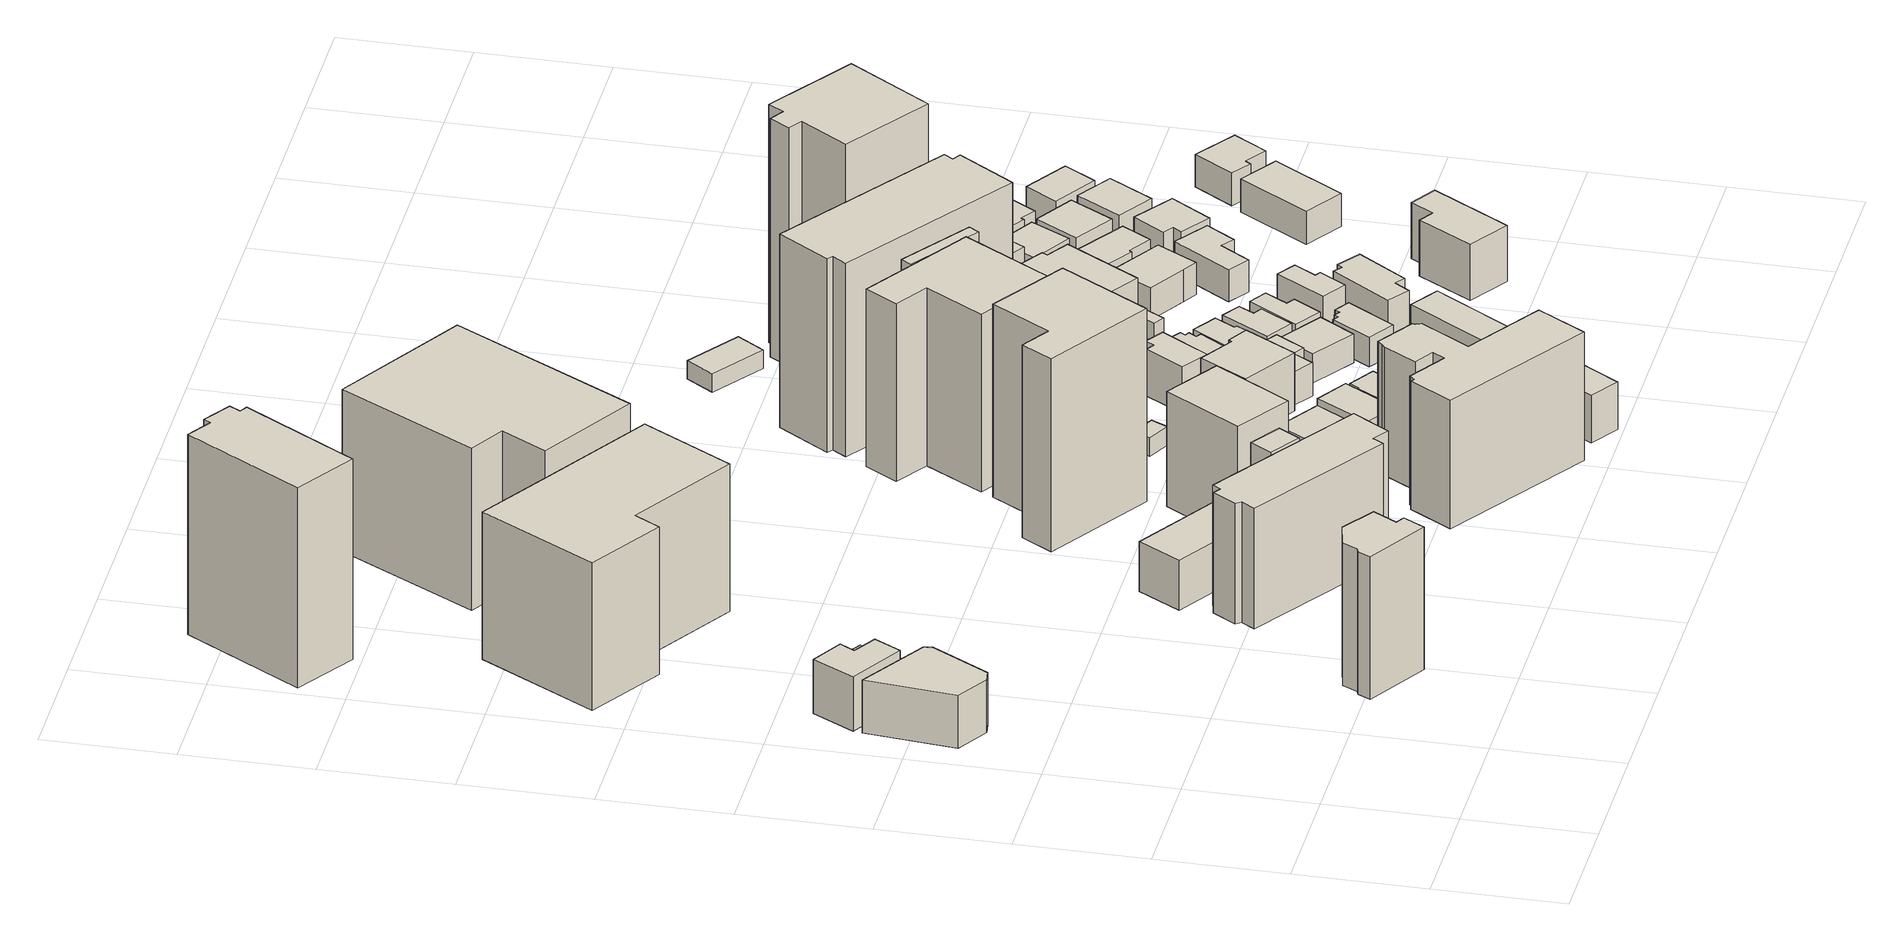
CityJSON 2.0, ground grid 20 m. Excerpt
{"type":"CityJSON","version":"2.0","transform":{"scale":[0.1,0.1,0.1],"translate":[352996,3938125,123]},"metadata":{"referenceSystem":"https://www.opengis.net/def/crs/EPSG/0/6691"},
"CityObjects":{
"building1":{"type":"Building","attributes":{"usage":"414","measuredHeight":13.7,"storeysAboveGround":3,"BuildingIDAttribute.prefecture":"14","BuildingIDAttribute.city":"14152","BuildingDetailAttribute.totalFloorArea":364.04,"BuildingDetailAttribute.buildingFootprintArea":121.35,"BuildingDetailAttribute.buildingStructureType":"610","BuildingDetailAttribute.buildingStructureOrgType":"2","BuildingDetailAttribute.orgUsage":"44","BuildingDetailAttribute.surveyYear":2015},"geometry":[{"type":"Solid","lod":"1","boundaries":[[[[0,1,2,3,4,5,6]],[[5,7,8,6]],[[4,9,7,5]],[[3,10,9,4]],[[2,11,10,3]],[[1,12,11,2]],[[0,13,12,1]],[[6,8,13,0]],[[7,9,10,11,12,13,8]]]]}]},
"building2":{"type":"Building","attributes":{"usage":"404","measuredHeight":10.8,"storeysAboveGround":1,"BuildingIDAttribute.prefecture":"14","BuildingIDAttribute.city":"14152","BuildingDetailAttribute.totalFloorArea":63.23,"BuildingDetailAttribute.buildingFootprintArea":63.23,"BuildingDetailAttribute.buildingStructureType":"610","BuildingDetailAttribute.buildingStructureOrgType":"2","BuildingDetailAttribute.orgUsage":"110","BuildingDetailAttribute.surveyYear":2015},"geometry":[{"type":"Solid","lod":"1","boundaries":[[[[14,15,16,17,18,19]],[[18,20,21,19]],[[17,22,20,18]],[[16,23,22,17]],[[15,24,23,16]],[[14,25,24,15]],[[19,21,25,14]],[[20,22,23,24,25,21]]]]}]},
"building3":{"type":"Building","attributes":{"usage":"404","measuredHeight":24.8,"storeysAboveGround":7,"BuildingIDAttribute.prefecture":"14","BuildingIDAttribute.city":"14152","BuildingDetailAttribute.totalFloorArea":518.82,"BuildingDetailAttribute.buildingFootprintArea":74.12,"BuildingDetailAttribute.buildingStructureType":"610","BuildingDetailAttribute.buildingStructureOrgType":"2","BuildingDetailAttribute.orgUsage":"110","BuildingDetailAttribute.surveyYear":2015},"geometry":[{"type":"Solid","lod":"1","boundaries":[[[[26,27,28,29,30,31,32,33,34]],[[33,35,36,34]],[[32,37,35,33]],[[31,38,37,32]],[[30,39,38,31]],[[29,40,39,30]],[[28,41,40,29]],[[27,42,41,28]],[[26,43,42,27]],[[34,36,43,26]],[[35,37,38,39,40,41,42,43,36]]]]}]},
"building4":{"type":"Building","attributes":{"usage":"404","measuredHeight":8.1,"storeysAboveGround":1,"BuildingIDAttribute.prefecture":"14","BuildingIDAttribute.city":"14152","BuildingDetailAttribute.totalFloorArea":11.7,"BuildingDetailAttribute.buildingFootprintArea":11.7,"BuildingDetailAttribute.buildingStructureType":"610","BuildingDetailAttribute.buildingStructureOrgType":"2","BuildingDetailAttribute.orgUsage":"110","BuildingDetailAttribute.surveyYear":2015},"geometry":[{"type":"Solid","lod":"1","boundaries":[[[[17,16,44,18]],[[44,45,46,18]],[[16,47,45,44]],[[17,48,47,16]],[[18,46,48,17]],[[45,47,48,46]]]]}]},
"building5":{"type":"Building","attributes":{"usage":"422","measuredHeight":26.7,"storeysAboveGround":7,"BuildingIDAttribute.prefecture":"14","BuildingIDAttribute.city":"14152","BuildingDetailAttribute.totalFloorArea":4284.57,"BuildingDetailAttribute.buildingFootprintArea":612.08,"BuildingDetailAttribute.buildingStructureType":"610","BuildingDetailAttribute.buildingStructureOrgType":"2","BuildingDetailAttribute.orgUsage":"137","BuildingDetailAttribute.surveyYear":2015},"geometry":[{"type":"Solid","lod":"1","boundaries":[[[[49,50,51,52,53,54,55]],[[54,56,57,55]],[[53,58,56,54]],[[52,59,58,53]],[[51,60,59,52]],[[50,61,60,51]],[[49,62,61,50]],[[55,57,62,49]],[[56,58,59,60,61,62,57]]]]}]},
"building6":{"type":"Building","attributes":{"usage":"412","measuredHeight":34.5,"storeysAboveGround":11,"BuildingIDAttribute.prefecture":"14","BuildingIDAttribute.city":"14152","BuildingDetailAttribute.totalFloorArea":2094.58,"BuildingDetailAttribute.buildingFootprintArea":190.42,"BuildingDetailAttribute.buildingStructureType":"610","BuildingDetailAttribute.buildingStructureOrgType":"2","BuildingDetailAttribute.orgUsage":"20","BuildingDetailAttribute.surveyYear":2015},"geometry":[{"type":"Solid","lod":"1","boundaries":[[[[63,64,65,66,67,68,69,70]],[[69,71,72,70]],[[68,73,71,69]],[[67,74,73,68]],[[66,75,74,67]],[[65,76,75,66]],[[64,77,76,65]],[[63,78,77,64]],[[70,72,78,63]],[[71,73,74,75,76,77,78,72]]]]}]},
"building7":{"type":"Building","attributes":{"usage":"414","measuredHeight":20.8,"storeysAboveGround":7,"BuildingIDAttribute.prefecture":"14","BuildingIDAttribute.city":"14152","BuildingDetailAttribute.totalFloorArea":1484.59,"BuildingDetailAttribute.buildingFootprintArea":212.08,"BuildingDetailAttribute.buildingStructureType":"610","BuildingDetailAttribute.buildingStructureOrgType":"2","BuildingDetailAttribute.orgUsage":"44","BuildingDetailAttribute.surveyYear":2015},"geometry":[{"type":"Solid","lod":"1","boundaries":[[[[79,80,81,82,83,84,85,86,87,88]],[[87,89,90,88]],[[86,91,89,87]],[[85,92,91,86]],[[84,93,92,85]],[[83,94,93,84]],[[82,95,94,83]],[[81,96,95,82]],[[80,97,96,81]],[[79,98,97,80]],[[88,90,98,79]],[[89,91,92,93,94,95,96,97,98,90]]]]}]},
"building8":{"type":"Building","attributes":{"usage":"401","measuredHeight":8.9,"storeysAboveGround":3,"BuildingIDAttribute.prefecture":"14","BuildingIDAttribute.city":"14152","BuildingDetailAttribute.totalFloorArea":363.19,"BuildingDetailAttribute.buildingFootprintArea":121.06,"BuildingDetailAttribute.buildingStructureType":"610","BuildingDetailAttribute.buildingStructureOrgType":"2","BuildingDetailAttribute.orgUsage":"61","BuildingDetailAttribute.surveyYear":2015},"geometry":[{"type":"Solid","lod":"1","boundaries":[[[[99,100,101,102,103,104,105,106]],[[105,107,108,106]],[[104,109,107,105]],[[103,110,109,104]],[[102,111,110,103]],[[101,112,111,102]],[[100,113,112,101]],[[99,114,113,100]],[[106,108,114,99]],[[107,109,110,111,112,113,114,108]]]]}]},
"building9":{"type":"Building","attributes":{"usage":"401","measuredHeight":21.1,"storeysAboveGround":1,"BuildingIDAttribute.prefecture":"14","BuildingIDAttribute.city":"14152","BuildingDetailAttribute.totalFloorArea":22.26,"BuildingDetailAttribute.buildingFootprintArea":22.26,"BuildingDetailAttribute.buildingStructureType":"610","BuildingDetailAttribute.buildingStructureOrgType":"2","BuildingDetailAttribute.orgUsage":"61","BuildingDetailAttribute.surveyYear":2015},"geometry":[{"type":"Solid","lod":"1","boundaries":[[[[115,116,117,118]],[[117,119,120,118]],[[116,121,119,117]],[[115,122,121,116]],[[118,120,122,115]],[[119,121,122,120]]]]}]},
"building10":{"type":"Building","attributes":{"name":"39","usage":"422","measuredHeight":28.9,"storeysAboveGround":7,"BuildingIDAttribute.prefecture":"14","BuildingIDAttribute.city":"14152","BuildingDetailAttribute.totalFloorArea":6457.27,"BuildingDetailAttribute.buildingFootprintArea":922.47,"BuildingDetailAttribute.buildingStructureType":"610","BuildingDetailAttribute.buildingStructureOrgType":"2","BuildingDetailAttribute.orgUsage":"132","BuildingDetailAttribute.surveyYear":2015},"geometry":[{"type":"Solid","lod":"1","boundaries":[[[[123,124,125,126,127,128]],[[127,129,130,128]],[[126,131,129,127]],[[125,132,131,126]],[[124,133,132,125]],[[123,134,133,124]],[[128,130,134,123]],[[129,131,132,133,134,130]]]]}]},
"building11":{"type":"Building","attributes":{"usage":"412","measuredHeight":22.7,"storeysAboveGround":7,"BuildingIDAttribute.prefecture":"14","BuildingIDAttribute.city":"14152","BuildingDetailAttribute.totalFloorArea":846.6,"BuildingDetailAttribute.buildingFootprintArea":120.94,"BuildingDetailAttribute.buildingStructureType":"610","BuildingDetailAttribute.buildingStructureOrgType":"2","BuildingDetailAttribute.orgUsage":"20","BuildingDetailAttribute.surveyYear":2015},"geometry":[{"type":"Solid","lod":"1","boundaries":[[[[135,136,137,138]],[[137,139,140,138]],[[136,141,139,137]],[[135,142,141,136]],[[138,140,142,135]],[[139,141,142,140]]]]}]},
"building12":{"type":"Building","attributes":{"usage":"414","measuredHeight":35.1,"storeysAboveGround":12,"BuildingIDAttribute.prefecture":"14","BuildingIDAttribute.city":"14152","BuildingDetailAttribute.totalFloorArea":2414.89,"BuildingDetailAttribute.buildingFootprintArea":201.24,"BuildingDetailAttribute.buildingStructureType":"610","BuildingDetailAttribute.buildingStructureOrgType":"2","BuildingDetailAttribute.orgUsage":"44","BuildingDetailAttribute.surveyYear":2015},"geometry":[{"type":"Solid","lod":"1","boundaries":[[[[143,144,145,146,147,148]],[[147,149,150,148]],[[146,151,149,147]],[[145,152,151,146]],[[144,153,152,145]],[[143,154,153,144]],[[148,150,154,143]],[[149,151,152,153,154,150]]]]}]},
"building13":{"type":"Building","attributes":{"usage":"412","measuredHeight":26.1,"storeysAboveGround":8,"BuildingIDAttribute.prefecture":"14","BuildingIDAttribute.city":"14152","BuildingDetailAttribute.totalFloorArea":2057.38,"BuildingDetailAttribute.buildingFootprintArea":257.17,"BuildingDetailAttribute.buildingStructureType":"610","BuildingDetailAttribute.buildingStructureOrgType":"2","BuildingDetailAttribute.orgUsage":"20","BuildingDetailAttribute.surveyYear":2015},"geometry":[{"type":"Solid","lod":"1","boundaries":[[[[155,156,157,158,159,160,161,162,163,164,165,166,167,168,169,170]],[[169,171,172,170]],[[168,173,171,169]],[[167,174,173,168]],[[166,175,174,167]],[[165,176,175,166]],[[164,177,176,165]],[[163,178,177,164]],[[162,179,178,163]],[[161,180,179,162]],[[160,181,180,161]],[[159,182,181,160]],[[158,183,182,159]],[[157,184,183,158]],[[156,185,184,157]],[[155,186,185,156]],[[170,172,186,155]],[[171,173,174,175,176,177,178,179,180,181,182,183,184,185,186,172]]]]}]},
"building14":{"type":"Building","attributes":{"usage":"412","measuredHeight":6.1,"storeysAboveGround":2,"BuildingIDAttribute.prefecture":"14","BuildingIDAttribute.city":"14152","BuildingDetailAttribute.totalFloorArea":142.66,"BuildingDetailAttribute.buildingFootprintArea":71.33,"BuildingDetailAttribute.buildingStructureType":"610","BuildingDetailAttribute.buildingStructureOrgType":"2","BuildingDetailAttribute.orgUsage":"20","BuildingDetailAttribute.surveyYear":2015},"geometry":[{"type":"Solid","lod":"1","boundaries":[[[[187,188,189,190,191,192]],[[191,193,194,192]],[[190,195,193,191]],[[189,196,195,190]],[[188,197,196,189]],[[187,198,197,188]],[[192,194,198,187]],[[193,195,196,197,198,194]]]]}]},
"building15":{"type":"Building","attributes":{"BuildingIDAttribute.prefecture":"14","BuildingIDAttribute.city":"14152","BuildingDetailAttribute.surveyYear":2015},"geometry":[{"type":"Solid","lod":"1","boundaries":[[[[199,200,201,202]],[[201,203,204,202]],[[200,205,203,201]],[[199,206,205,200]],[[202,204,206,199]],[[203,205,206,204]]]]}]},
"building16":{"type":"Building","attributes":{"BuildingIDAttribute.prefecture":"14","BuildingIDAttribute.city":"14152","BuildingDetailAttribute.surveyYear":2015},"geometry":[{"type":"Solid","lod":"1","boundaries":[[[[207,208,209,210]],[[209,211,212,210]],[[208,213,211,209]],[[207,214,213,208]],[[210,212,214,207]],[[211,213,214,212]]]]}]},
"building17":{"type":"Building","attributes":{"BuildingIDAttribute.prefecture":"14","BuildingIDAttribute.city":"14152","BuildingDetailAttribute.surveyYear":2015},"geometry":[{"type":"Solid","lod":"1","boundaries":[[[[215,216,217,218]],[[217,219,220,218]],[[216,221,219,217]],[[215,222,221,216]],[[218,220,222,215]],[[219,221,222,220]]]]}]},
"building18":{"type":"Building","attributes":{"usage":"414","storeysAboveGround":1,"BuildingIDAttribute.prefecture":"14","BuildingIDAttribute.city":"14152","BuildingDetailAttribute.totalFloorArea":11.68,"BuildingDetailAttribute.buildingFootprintArea":11.68,"BuildingDetailAttribute.buildingStructureType":"610","BuildingDetailAttribute.buildingStructureOrgType":"2","BuildingDetailAttribute.orgUsage":"44","BuildingDetailAttribute.surveyYear":2015},"geometry":[{"type":"Solid","lod":"1","boundaries":[[[[223,224,225,226]],[[225,227,228,226]],[[224,229,227,225]],[[223,230,229,224]],[[226,228,230,223]],[[227,229,230,228]]]]}]},
"building19":{"type":"Building","attributes":{"measuredHeight":6.4,"BuildingIDAttribute.prefecture":"14","BuildingIDAttribute.city":"14152","BuildingDetailAttribute.surveyYear":2015},"geometry":[{"type":"Solid","lod":"1","boundaries":[[[[231,232,233,234]],[[233,235,236,234]],[[232,237,235,233]],[[231,238,237,232]],[[234,236,238,231]],[[235,237,238,236]]]]}]},
"building20":{"type":"Building","attributes":{"usage":"414","measuredHeight":33.3,"storeysAboveGround":11,"BuildingIDAttribute.prefecture":"14","BuildingIDAttribute.city":"14152","BuildingDetailAttribute.totalFloorArea":2337.78,"BuildingDetailAttribute.buildingFootprintArea":212.53,"BuildingDetailAttribute.buildingStructureType":"610","BuildingDetailAttribute.buildingStructureOrgType":"2","BuildingDetailAttribute.orgUsage":"44","BuildingDetailAttribute.surveyYear":2015},"geometry":[{"type":"Solid","lod":"1","boundaries":[[[[239,240,241,242,243,244]],[[243,245,246,244]],[[242,247,245,243]],[[241,248,247,242]],[[240,249,248,241]],[[239,250,249,240]],[[244,246,250,239]],[[245,247,248,249,250,246]]]]}]},
"building21":{"type":"Building","attributes":{"usage":"411","measuredHeight":6.2,"storeysAboveGround":2,"BuildingIDAttribute.prefecture":"14","BuildingIDAttribute.city":"14152","BuildingDetailAttribute.totalFloorArea":106.54,"BuildingDetailAttribute.buildingFootprintArea":53.27,"BuildingDetailAttribute.buildingStructureType":"601","BuildingDetailAttribute.buildingStructureOrgType":"1","BuildingDetailAttribute.orgUsage":"10","BuildingDetailAttribute.surveyYear":2015},"geometry":[{"type":"Solid","lod":"1","boundaries":[[[[251,252,253,254,255,256,257,258]],[[257,259,260,258]],[[256,261,259,257]],[[255,262,261,256]],[[254,263,262,255]],[[253,264,263,254]],[[252,265,264,253]],[[251,266,265,252]],[[258,260,266,251]],[[259,261,262,263,264,265,266,260]]]]}]},
"building22":{"type":"Building","attributes":{"usage":"412","measuredHeight":9.9,"storeysAboveGround":4,"BuildingIDAttribute.prefecture":"14","BuildingIDAttribute.city":"14152","BuildingDetailAttribute.totalFloorArea":327.43,"BuildingDetailAttribute.buildingFootprintArea":81.86,"BuildingDetailAttribute.buildingStructureType":"610","BuildingDetailAttribute.buildingStructureOrgType":"2","BuildingDetailAttribute.orgUsage":"20","BuildingDetailAttribute.surveyYear":2015},"geometry":[{"type":"Solid","lod":"1","boundaries":[[[[267,268,269,270,271,272]],[[271,273,274,272]],[[270,275,273,271]],[[269,276,275,270]],[[268,277,276,269]],[[267,278,277,268]],[[272,274,278,267]],[[273,275,276,277,278,274]]]]}]},
"building23":{"type":"Building","attributes":{"measuredHeight":29.4,"BuildingIDAttribute.prefecture":"14","BuildingIDAttribute.city":"14152","BuildingDetailAttribute.surveyYear":2015},"geometry":[{"type":"Solid","lod":"1","boundaries":[[[[279,280,281,282]],[[281,283,284,282]],[[280,285,283,281]],[[279,286,285,280]],[[282,284,286,279]],[[283,285,286,284]]]]}]},
"building24":{"type":"Building","attributes":{"usage":"411","measuredHeight":6.1,"storeysAboveGround":2,"BuildingIDAttribute.prefecture":"14","BuildingIDAttribute.city":"14152","BuildingDetailAttribute.totalFloorArea":147.67,"BuildingDetailAttribute.buildingFootprintArea":73.83,"BuildingDetailAttribute.buildingStructureType":"601","BuildingDetailAttribute.buildingStructureOrgType":"1","BuildingDetailAttribute.orgUsage":"10","BuildingDetailAttribute.surveyYear":2015},"geometry":[{"type":"Solid","lod":"1","boundaries":[[[[287,288,289,290,291,292]],[[291,293,294,292]],[[290,295,293,291]],[[289,296,295,290]],[[288,297,296,289]],[[287,298,297,288]],[[292,294,298,287]],[[293,295,296,297,298,294]]]]}]},
"building25":{"type":"Building","attributes":{"usage":"414","measuredHeight":7.9,"storeysAboveGround":3,"BuildingIDAttribute.prefecture":"14","BuildingIDAttribute.city":"14152","BuildingDetailAttribute.totalFloorArea":532.32,"BuildingDetailAttribute.buildingFootprintArea":177.44,"BuildingDetailAttribute.buildingStructureType":"610","BuildingDetailAttribute.buildingStructureOrgType":"2","BuildingDetailAttribute.orgUsage":"44","BuildingDetailAttribute.surveyYear":2015},"geometry":[{"type":"Solid","lod":"1","boundaries":[[[[299,300,301,302]],[[301,303,304,302]],[[300,305,303,301]],[[299,306,305,300]],[[302,304,306,299]],[[303,305,306,304]]]]}]},
"building26":{"type":"Building","attributes":{"usage":"414","storeysAboveGround":1,"BuildingIDAttribute.prefecture":"14","BuildingIDAttribute.city":"14152","BuildingDetailAttribute.totalFloorArea":27.49,"BuildingDetailAttribute.buildingFootprintArea":27.49,"BuildingDetailAttribute.buildingStructureType":"610","BuildingDetailAttribute.buildingStructureOrgType":"2","BuildingDetailAttribute.orgUsage":"44","BuildingDetailAttribute.surveyYear":2015},"geometry":[{"type":"Solid","lod":"1","boundaries":[[[[307,308,309,310]],[[309,311,312,310]],[[308,313,311,309]],[[307,314,313,308]],[[310,312,314,307]],[[311,313,314,312]]]]}]},
"building27":{"type":"Building","attributes":{"usage":"411","measuredHeight":8.2,"storeysAboveGround":2,"BuildingIDAttribute.prefecture":"14","BuildingIDAttribute.city":"14152","BuildingDetailAttribute.totalFloorArea":69.4,"BuildingDetailAttribute.buildingFootprintArea":34.7,"BuildingDetailAttribute.buildingStructureType":"601","BuildingDetailAttribute.buildingStructureOrgType":"1","BuildingDetailAttribute.orgUsage":"10","BuildingDetailAttribute.surveyYear":2015},"geometry":[{"type":"Solid","lod":"1","boundaries":[[[[315,316,317,318,319,320]],[[319,321,322,320]],[[318,323,321,319]],[[317,324,323,318]],[[316,325,324,317]],[[315,326,325,316]],[[320,322,326,315]],[[321,323,324,325,326,322]]]]}]},
"building28":{"type":"Building","attributes":{"usage":"411","measuredHeight":6.3,"storeysAboveGround":2,"BuildingIDAttribute.prefecture":"14","BuildingIDAttribute.city":"14152","BuildingDetailAttribute.totalFloorArea":89.25,"BuildingDetailAttribute.buildingFootprintArea":44.63,"BuildingDetailAttribute.buildingStructureType":"601","BuildingDetailAttribute.buildingStructureOrgType":"1","BuildingDetailAttribute.orgUsage":"10","BuildingDetailAttribute.surveyYear":2015},"geometry":[{"type":"Solid","lod":"1","boundaries":[[[[327,328,329,330,331,332]],[[331,333,334,332]],[[330,335,333,331]],[[329,336,335,330]],[[328,337,336,329]],[[327,338,337,328]],[[332,334,338,327]],[[333,335,336,337,338,334]]]]}]},
"building29":{"type":"Building","attributes":{"usage":"412","measuredHeight":34.7,"storeysAboveGround":11,"BuildingIDAttribute.prefecture":"14","BuildingIDAttribute.city":"14152","BuildingDetailAttribute.totalFloorArea":3501.34,"BuildingDetailAttribute.buildingFootprintArea":318.3,"BuildingDetailAttribute.buildingStructureType":"610","BuildingDetailAttribute.buildingStructureOrgType":"2","BuildingDetailAttribute.orgUsage":"20","BuildingDetailAttribute.surveyYear":2015},"geometry":[{"type":"Solid","lod":"1","boundaries":[[[[339,340,341,342,343,344,345,346]],[[345,347,348,346]],[[344,349,347,345]],[[343,350,349,344]],[[342,351,350,343]],[[341,352,351,342]],[[340,353,352,341]],[[339,354,353,340]],[[346,348,354,339]],[[347,349,350,351,352,353,354,348]]]]}]},
"building30":{"type":"Building","attributes":{"usage":"411","measuredHeight":7,"storeysAboveGround":2,"BuildingIDAttribute.prefecture":"14","BuildingIDAttribute.city":"14152","BuildingDetailAttribute.totalFloorArea":74.63,"BuildingDetailAttribute.buildingFootprintArea":37.31,"BuildingDetailAttribute.buildingStructureType":"601","BuildingDetailAttribute.buildingStructureOrgType":"1","BuildingDetailAttribute.orgUsage":"10","BuildingDetailAttribute.surveyYear":2015},"geometry":[{"type":"Solid","lod":"1","boundaries":[[[[355,356,357,358,359,360,361,362]],[[361,363,364,362]],[[360,365,363,361]],[[359,366,365,360]],[[358,367,366,359]],[[357,368,367,358]],[[356,369,368,357]],[[355,370,369,356]],[[362,364,370,355]],[[363,365,366,367,368,369,370,364]]]]}]},
"building31":{"type":"Building","attributes":{"usage":"411","measuredHeight":5.9,"storeysAboveGround":2,"BuildingIDAttribute.prefecture":"14","BuildingIDAttribute.city":"14152","BuildingDetailAttribute.totalFloorArea":88.03,"BuildingDetailAttribute.buildingFootprintArea":44.02,"BuildingDetailAttribute.buildingStructureType":"601","BuildingDetailAttribute.buildingStructureOrgType":"1","BuildingDetailAttribute.orgUsage":"10","BuildingDetailAttribute.surveyYear":2015},"geometry":[{"type":"Solid","lod":"1","boundaries":[[[[371,372,373,374]],[[373,375,376,374]],[[372,377,375,373]],[[371,378,377,372]],[[374,376,378,371]],[[375,377,378,376]]]]}]},
"building32":{"type":"Building","attributes":{"usage":"411","measuredHeight":6,"storeysAboveGround":2,"BuildingIDAttribute.prefecture":"14","BuildingIDAttribute.city":"14152","BuildingDetailAttribute.totalFloorArea":73.09,"BuildingDetailAttribute.buildingFootprintArea":36.55,"BuildingDetailAttribute.buildingStructureType":"601","BuildingDetailAttribute.buildingStructureOrgType":"1","BuildingDetailAttribute.orgUsage":"10","BuildingDetailAttribute.surveyYear":2015},"geometry":[{"type":"Solid","lod":"1","boundaries":[[[[379,380,381,382,383,384]],[[383,385,386,384]],[[382,387,385,383]],[[381,388,387,382]],[[380,389,388,381]],[[379,390,389,380]],[[384,386,390,379]],[[385,387,388,389,390,386]]]]}]},
"building33":{"type":"Building","attributes":{"usage":"411","measuredHeight":5.7,"storeysAboveGround":2,"BuildingIDAttribute.prefecture":"14","BuildingIDAttribute.city":"14152","BuildingDetailAttribute.totalFloorArea":67.5,"BuildingDetailAttribute.buildingFootprintArea":33.75,"BuildingDetailAttribute.buildingStructureType":"601","BuildingDetailAttribute.buildingStructureOrgType":"1","BuildingDetailAttribute.orgUsage":"10","BuildingDetailAttribute.surveyYear":2015},"geometry":[{"type":"Solid","lod":"1","boundaries":[[[[391,392,393,394,395,396,397,398]],[[397,399,400,398]],[[396,401,399,397]],[[395,402,401,396]],[[394,403,402,395]],[[393,404,403,394]],[[392,405,404,393]],[[391,406,405,392]],[[398,400,406,391]],[[399,401,402,403,404,405,406,400]]]]}]},
"building34":{"type":"Building","attributes":{"usage":"412","storeysAboveGround":1,"BuildingIDAttribute.prefecture":"14","BuildingIDAttribute.city":"14152","BuildingDetailAttribute.totalFloorArea":49.27,"BuildingDetailAttribute.buildingFootprintArea":49.27,"BuildingDetailAttribute.buildingStructureType":"610","BuildingDetailAttribute.buildingStructureOrgType":"2","BuildingDetailAttribute.orgUsage":"20","BuildingDetailAttribute.surveyYear":2015},"geometry":[{"type":"Solid","lod":"1","boundaries":[[[[407,408,409,410]],[[409,411,412,410]],[[408,413,411,409]],[[407,414,413,408]],[[410,412,414,407]],[[411,413,414,412]]]]}]},
"building35":{"type":"Building","attributes":{"usage":"411","measuredHeight":6.2,"storeysAboveGround":2,"BuildingIDAttribute.prefecture":"14","BuildingIDAttribute.city":"14152","BuildingDetailAttribute.totalFloorArea":66.04,"BuildingDetailAttribute.buildingFootprintArea":33.02,"BuildingDetailAttribute.buildingStructureType":"601","BuildingDetailAttribute.buildingStructureOrgType":"1","BuildingDetailAttribute.orgUsage":"10","BuildingDetailAttribute.surveyYear":2015},"geometry":[{"type":"Solid","lod":"1","boundaries":[[[[415,416,417,418,419,420]],[[419,421,422,420]],[[418,423,421,419]],[[417,424,423,418]],[[416,425,424,417]],[[415,426,425,416]],[[420,422,426,415]],[[421,423,424,425,426,422]]]]}]},
"building36":{"type":"Building","attributes":{"usage":"411","measuredHeight":5.7,"storeysAboveGround":3,"BuildingIDAttribute.prefecture":"14","BuildingIDAttribute.city":"14152","BuildingDetailAttribute.totalFloorArea":114.09,"BuildingDetailAttribute.buildingFootprintArea":38.03,"BuildingDetailAttribute.buildingStructureType":"601","BuildingDetailAttribute.buildingStructureOrgType":"1","BuildingDetailAttribute.orgUsage":"10","BuildingDetailAttribute.surveyYear":2015},"geometry":[{"type":"Solid","lod":"1","boundaries":[[[[427,428,429,430,431,432]],[[431,433,434,432]],[[430,435,433,431]],[[429,436,435,430]],[[428,437,436,429]],[[427,438,437,428]],[[432,434,438,427]],[[433,435,436,437,438,434]]]]}]},
"building37":{"type":"Building","attributes":{"usage":"412","measuredHeight":10.9,"storeysAboveGround":4,"BuildingIDAttribute.prefecture":"14","BuildingIDAttribute.city":"14152","BuildingDetailAttribute.totalFloorArea":434.27,"BuildingDetailAttribute.buildingFootprintArea":108.57,"BuildingDetailAttribute.buildingStructureType":"610","BuildingDetailAttribute.buildingStructureOrgType":"2","BuildingDetailAttribute.orgUsage":"20","BuildingDetailAttribute.surveyYear":2015},"geometry":[{"type":"Solid","lod":"1","boundaries":[[[[439,440,441,442,443,444,445,446,447]],[[446,448,449,447]],[[445,450,448,446]],[[444,451,450,445]],[[443,452,451,444]],[[442,453,452,443]],[[441,454,453,442]],[[440,455,454,441]],[[439,456,455,440]],[[447,449,456,439]],[[448,450,451,452,453,454,455,456,449]]]]}]},
"building38":{"type":"Building","attributes":{"usage":"411","measuredHeight":8.2,"storeysAboveGround":2,"BuildingIDAttribute.prefecture":"14","BuildingIDAttribute.city":"14152","BuildingDetailAttribute.totalFloorArea":60.96,"BuildingDetailAttribute.buildingFootprintArea":30.48,"BuildingDetailAttribute.buildingStructureType":"601","BuildingDetailAttribute.buildingStructureOrgType":"1","BuildingDetailAttribute.orgUsage":"10","BuildingDetailAttribute.surveyYear":2015},"geometry":[{"type":"Solid","lod":"1","boundaries":[[[[457,458,459,460,461,462]],[[461,463,464,462]],[[460,465,463,461]],[[459,466,465,460]],[[458,467,466,459]],[[457,468,467,458]],[[462,464,468,457]],[[463,465,466,467,468,464]]]]}]},
"building39":{"type":"Building","attributes":{"usage":"412","measuredHeight":40,"storeysAboveGround":14,"BuildingIDAttribute.prefecture":"14","BuildingIDAttribute.city":"14152","BuildingDetailAttribute.totalFloorArea":2752.97,"BuildingDetailAttribute.buildingFootprintArea":196.64,"BuildingDetailAttribute.buildingStructureType":"610","BuildingDetailAttribute.buildingStructureOrgType":"2","BuildingDetailAttribute.orgUsage":"20","BuildingDetailAttribute.surveyYear":2015},"geometry":[{"type":"Solid","lod":"1","boundaries":[[[[469,470,471,472,473,474,475,476]],[[475,477,478,476]],[[474,479,477,475]],[[473,480,479,474]],[[472,481,480,473]],[[471,482,481,472]],[[470,483,482,471]],[[469,484,483,470]],[[476,478,484,469]],[[477,479,480,481,482,483,484,478]]]]}]},
"building40":{"type":"Building","attributes":{"usage":"411","measuredHeight":7.6,"storeysAboveGround":3,"BuildingIDAttribute.prefecture":"14","BuildingIDAttribute.city":"14152","BuildingDetailAttribute.totalFloorArea":196.89,"BuildingDetailAttribute.buildingFootprintArea":65.63,"BuildingDetailAttribute.buildingStructureType":"610","BuildingDetailAttribute.buildingStructureOrgType":"2","BuildingDetailAttribute.orgUsage":"10","BuildingDetailAttribute.surveyYear":2015},"geometry":[{"type":"Solid","lod":"1","boundaries":[[[[485,486,487,488,489,490,491,492]],[[491,493,494,492]],[[490,495,493,491]],[[489,496,495,490]],[[488,497,496,489]],[[487,498,497,488]],[[486,499,498,487]],[[485,500,499,486]],[[492,494,500,485]],[[493,495,496,497,498,499,500,494]]]]}]},
"building41":{"type":"Building","attributes":{"BuildingIDAttribute.prefecture":"14","BuildingIDAttribute.city":"14152","BuildingDetailAttribute.surveyYear":2015},"geometry":[{"type":"Solid","lod":"1","boundaries":[[[[501,502,503,504]],[[503,505,506,504]],[[502,507,505,503]],[[501,508,507,502]],[[504,506,508,501]],[[505,507,508,506]]]]}]},
"building42":{"type":"Building","attributes":{"usage":"411","measuredHeight":5.7,"storeysAboveGround":2,"BuildingIDAttribute.prefecture":"14","BuildingIDAttribute.city":"14152","BuildingDetailAttribute.totalFloorArea":119.1,"BuildingDetailAttribute.buildingFootprintArea":59.55,"BuildingDetailAttribute.buildingStructureType":"601","BuildingDetailAttribute.buildingStructureOrgType":"1","BuildingDetailAttribute.orgUsage":"10","BuildingDetailAttribute.surveyYear":2015},"geometry":[{"type":"Solid","lod":"1","boundaries":[[[[509,510,511,512,513]],[[512,514,515,513]],[[511,516,514,512]],[[510,517,516,511]],[[509,518,517,510]],[[513,515,518,509]],[[514,516,517,518,515]]]]}]},
"building43":{"type":"Building","attributes":{"usage":"412","measuredHeight":10.6,"storeysAboveGround":4,"BuildingIDAttribute.prefecture":"14","BuildingIDAttribute.city":"14152","BuildingDetailAttribute.totalFloorArea":471.24,"BuildingDetailAttribute.buildingFootprintArea":117.81,"BuildingDetailAttribute.buildingStructureType":"610","BuildingDetailAttribute.buildingStructureOrgType":"2","BuildingDetailAttribute.orgUsage":"20","BuildingDetailAttribute.surveyYear":2015},"geometry":[{"type":"Solid","lod":"1","boundaries":[[[[519,520,521,522,523,524,525,526,527,528,529,530]],[[529,531,532,530]],[[528,533,531,529]],[[527,534,533,528]],[[526,535,534,527]],[[525,536,535,526]],[[524,537,536,525]],[[523,538,537,524]],[[522,539,538,523]],[[521,540,539,522]],[[520,541,540,521]],[[519,542,541,520]],[[530,532,542,519]],[[531,533,534,535,536,537,538,539,540,541,542,532]]]]}]},
"building44":{"type":"Building","attributes":{"usage":"413","measuredHeight":7.8,"storeysAboveGround":2,"BuildingIDAttribute.prefecture":"14","BuildingIDAttribute.city":"14152","BuildingDetailAttribute.totalFloorArea":109.65,"BuildingDetailAttribute.buildingFootprintArea":54.82,"BuildingDetailAttribute.buildingStructureType":"601","BuildingDetailAttribute.buildingStructureOrgType":"1","BuildingDetailAttribute.orgUsage":"30","BuildingDetailAttribute.surveyYear":2015},"geometry":[{"type":"Solid","lod":"1","boundaries":[[[[543,544,545,546]],[[545,547,548,546]],[[544,549,547,545]],[[543,550,549,544]],[[546,548,550,543]],[[547,549,550,548]]]]}]},
"building45":{"type":"Building","attributes":{"usage":"412","measuredHeight":9.7,"storeysAboveGround":4,"BuildingIDAttribute.prefecture":"14","BuildingIDAttribute.city":"14152","BuildingDetailAttribute.totalFloorArea":342.87,"BuildingDetailAttribute.buildingFootprintArea":85.72,"BuildingDetailAttribute.buildingStructureType":"610","BuildingDetailAttribute.buildingStructureOrgType":"2","BuildingDetailAttribute.orgUsage":"20","BuildingDetailAttribute.surveyYear":2015},"geometry":[{"type":"Solid","lod":"1","boundaries":[[[[551,552,553,554,555,556]],[[555,557,558,556]],[[554,559,557,555]],[[553,560,559,554]],[[552,561,560,553]],[[551,562,561,552]],[[556,558,562,551]],[[557,559,560,561,562,558]]]]}]},
"building46":{"type":"Building","attributes":{"usage":"411","measuredHeight":6.5,"storeysAboveGround":2,"BuildingIDAttribute.prefecture":"14","BuildingIDAttribute.city":"14152","BuildingDetailAttribute.totalFloorArea":95.06,"BuildingDetailAttribute.buildingFootprintArea":47.53,"BuildingDetailAttribute.buildingStructureType":"601","BuildingDetailAttribute.buildingStructureOrgType":"1","BuildingDetailAttribute.orgUsage":"10","BuildingDetailAttribute.surveyYear":2015},"geometry":[{"type":"Solid","lod":"1","boundaries":[[[[563,564,565,566,567,568]],[[567,569,570,568]],[[566,571,569,567]],[[565,572,571,566]],[[564,573,572,565]],[[563,574,573,564]],[[568,570,574,563]],[[569,571,572,573,574,570]]]]}]},
"building47":{"type":"Building","attributes":{"usage":"411","measuredHeight":5.6,"storeysAboveGround":2,"BuildingIDAttribute.prefecture":"14","BuildingIDAttribute.city":"14152","BuildingDetailAttribute.totalFloorArea":85.36,"BuildingDetailAttribute.buildingFootprintArea":42.68,"BuildingDetailAttribute.buildingStructureType":"601","BuildingDetailAttribute.buildingStructureOrgType":"1","BuildingDetailAttribute.orgUsage":"10","BuildingDetailAttribute.surveyYear":2015},"geometry":[{"type":"Solid","lod":"1","boundaries":[[[[575,576,577,578]],[[577,579,580,578]],[[576,581,579,577]],[[575,582,581,576]],[[578,580,582,575]],[[579,581,582,580]]]]}]},
"building48":{"type":"Building","attributes":{"usage":"412","measuredHeight":8.2,"storeysAboveGround":2,"BuildingIDAttribute.prefecture":"14","BuildingIDAttribute.city":"14152","BuildingDetailAttribute.totalFloorArea":83.84,"BuildingDetailAttribute.buildingFootprintArea":41.92,"BuildingDetailAttribute.buildingStructureType":"601","BuildingDetailAttribute.buildingStructureOrgType":"1","BuildingDetailAttribute.orgUsage":"20","BuildingDetailAttribute.surveyYear":2015},"geometry":[{"type":"Solid","lod":"1","boundaries":[[[[583,584,585,586,587]],[[586,588,589,587]],[[585,590,588,586]],[[584,591,590,585]],[[583,592,591,584]],[[587,589,592,583]],[[588,590,591,592,589]]]]}]},
"building49":{"type":"Building","attributes":{"usage":"411","measuredHeight":6.8,"storeysAboveGround":2,"BuildingIDAttribute.prefecture":"14","BuildingIDAttribute.city":"14152","BuildingDetailAttribute.totalFloorArea":89.34,"BuildingDetailAttribute.buildingFootprintArea":44.67,"BuildingDetailAttribute.buildingStructureType":"601","BuildingDetailAttribute.buildingStructureOrgType":"1","BuildingDetailAttribute.orgUsage":"10","BuildingDetailAttribute.surveyYear":2015},"geometry":[{"type":"Solid","lod":"1","boundaries":[[[[593,594,595,596,597,598]],[[597,599,600,598]],[[596,601,599,597]],[[595,602,601,596]],[[594,603,602,595]],[[593,604,603,594]],[[598,600,604,593]],[[599,601,602,603,604,600]]]]}]},
"building50":{"type":"Building","attributes":{"usage":"411","measuredHeight":5.7,"storeysAboveGround":2,"BuildingIDAttribute.prefecture":"14","BuildingIDAttribute.city":"14152","BuildingDetailAttribute.totalFloorArea":94.13,"BuildingDetailAttribute.buildingFootprintArea":47.06,"BuildingDetailAttribute.buildingStructureType":"601","BuildingDetailAttribute.buildingStructureOrgType":"1","BuildingDetailAttribute.orgUsage":"10","BuildingDetailAttribute.surveyYear":2015},"geometry":[{"type":"Solid","lod":"1","boundaries":[[[[605,606,607,608]],[[607,609,610,608]],[[606,611,609,607]],[[605,612,611,606]],[[608,610,612,605]],[[609,611,612,610]]]]}]},
"building51":{"type":"Building","attributes":{"usage":"411","measuredHeight":5.7,"storeysAboveGround":1,"BuildingIDAttribute.prefecture":"14","BuildingIDAttribute.city":"14152","BuildingDetailAttribute.totalFloorArea":47.42,"BuildingDetailAttribute.buildingFootprintArea":47.42,"BuildingDetailAttribute.buildingStructureType":"601","BuildingDetailAttribute.buildingStructureOrgType":"1","BuildingDetailAttribute.orgUsage":"10","BuildingDetailAttribute.surveyYear":2015},"geometry":[{"type":"Solid","lod":"1","boundaries":[[[[613,614,615,616,617,618]],[[617,619,620,618]],[[616,621,619,617]],[[615,622,621,616]],[[614,623,622,615]],[[613,624,623,614]],[[618,620,624,613]],[[619,621,622,623,624,620]]]]}]},
"building52":{"type":"Building","attributes":{"usage":"411","measuredHeight":5.7,"storeysAboveGround":2,"BuildingIDAttribute.prefecture":"14","BuildingIDAttribute.city":"14152","BuildingDetailAttribute.totalFloorArea":89.49,"BuildingDetailAttribute.buildingFootprintArea":44.74,"BuildingDetailAttribute.buildingStructureType":"601","BuildingDetailAttribute.buildingStructureOrgType":"1","BuildingDetailAttribute.orgUsage":"10","BuildingDetailAttribute.surveyYear":2015},"geometry":[{"type":"Solid","lod":"1","boundaries":[[[[625,626,627,628]],[[627,629,630,628]],[[626,631,629,627]],[[625,632,631,626]],[[628,630,632,625]],[[629,631,632,630]]]]}]},
"building53":{"type":"Building","attributes":{"usage":"411","measuredHeight":6.3,"storeysAboveGround":2,"BuildingIDAttribute.prefecture":"14","BuildingIDAttribute.city":"14152","BuildingDetailAttribute.totalFloorArea":154.15,"BuildingDetailAttribute.buildingFootprintArea":77.07,"BuildingDetailAttribute.buildingStructureType":"601","BuildingDetailAttribute.buildingStructureOrgType":"1","BuildingDetailAttribute.orgUsage":"10","BuildingDetailAttribute.surveyYear":2015},"geometry":[{"type":"Solid","lod":"1","boundaries":[[[[633,634,635,636]],[[635,637,638,636]],[[634,639,637,635]],[[633,640,639,634]],[[636,638,640,633]],[[637,639,640,638]]]]}]},
"building54":{"type":"Building","attributes":{"usage":"411","measuredHeight":5.7,"storeysAboveGround":2,"BuildingIDAttribute.prefecture":"14","BuildingIDAttribute.city":"14152","BuildingDetailAttribute.totalFloorArea":77.91,"BuildingDetailAttribute.buildingFootprintArea":38.95,"BuildingDetailAttribute.buildingStructureType":"601","BuildingDetailAttribute.buildingStructureOrgType":"1","BuildingDetailAttribute.orgUsage":"10","BuildingDetailAttribute.surveyYear":2015},"geometry":[{"type":"Solid","lod":"1","boundaries":[[[[641,642,643,644]],[[643,645,646,644]],[[642,647,645,643]],[[641,648,647,642]],[[644,646,648,641]],[[645,647,648,646]]]]}]},
"building55":{"type":"Building","attributes":{"usage":"411","measuredHeight":6,"storeysAboveGround":2,"BuildingIDAttribute.prefecture":"14","BuildingIDAttribute.city":"14152","BuildingDetailAttribute.totalFloorArea":85.42,"BuildingDetailAttribute.buildingFootprintArea":42.71,"BuildingDetailAttribute.buildingStructureType":"601","BuildingDetailAttribute.buildingStructureOrgType":"1","BuildingDetailAttribute.orgUsage":"10","BuildingDetailAttribute.surveyYear":2015},"geometry":[{"type":"Solid","lod":"1","boundaries":[[[[649,650,651,652,653,654]],[[653,655,656,654]],[[652,657,655,653]],[[651,658,657,652]],[[650,659,658,651]],[[649,660,659,650]],[[654,656,660,649]],[[655,657,658,659,660,656]]]]}]}
},
"vertices":[
[44,868,15],[152,803,15],[153,796,15],[154,790,15],[101,700,15],[81,697,15],[30,727,15],[81,697,101],[30,727,101],[101,700,101],[154,790,101],[153,796,101],[152,803,101],[44,868,101],
[44,881,16],[81,946,16],[131,918,16],[117,895,16],[154,873,16],[131,832,16],[154,873,104],[131,832,104],[117,895,104],[131,918,104],[81,946,104],[44,881,104],
[290,190,11],[301,210,11],[308,213,11],[320,236,11],[364,246,11],[415,212,11],[393,175,11],[407,167,11],[388,134,11],[407,167,243],[388,134,243],[393,175,243],[415,212,243],[364,246,243],[320,236,243],[308,213,243],[301,210,243],[290,190,243],
[168,897,16],[168,897,84],[154,873,84],[131,918,84],[117,895,84],
[246,1366,14],[422,1261,14],[338,1121,14],[170,1221,14],[146,1181,14],[27,1252,14],[135,1433,14],[27,1252,254],[135,1433,254],[146,1181,254],[170,1221,254],[338,1121,254],[422,1261,254],[246,1366,254],
[116,1852,14],[154,1828,14],[161,1839,14],[205,1811,14],[195,1794,14],[207,1787,14],[97,1611,14],[2,1670,14],[97,1611,340],[2,1670,340],[207,1787,340],[195,1794,340],[205,1811,340],[161,1839,340],[154,1828,340],[116,1852,340],
[739,310,10],[701,252,10],[676,268,10],[666,252,10],[450,391,10],[464,412,10],[458,420,10],[482,457,10],[494,449,10],[502,462,10],[494,449,206],[502,462,206],[482,457,206],[458,420,206],[464,412,206],[450,391,206],[666,252,206],[676,268,206],[701,252,206],[739,310,206],
[474,504,13],[514,570,13],[654,485,13],[654,475,13],[662,470,13],[644,441,13],[632,448,13],[614,419,13],[632,448,94],[614,419,94],[644,441,94],[662,470,94],[654,475,94],[654,485,94],[514,570,94],[474,504,94],
[616,403,12],[637,436,12],[685,405,12],[664,372,12],[685,405,201],[664,372,201],[637,436,201],[616,403,201],
[391,1689,12],[600,1568,12],[436,1285,12],[282,1374,12],[324,1445,12],[268,1477,12],[324,1445,276],[268,1477,276],[282,1374,276],[436,1285,276],[600,1568,276],[391,1689,276],
[764,584,7],[849,530,7],[774,411,7],[689,466,7],[774,411,194],[689,466,194],[849,530,194],[764,584,194],
[601,715,10],[631,763,10],[676,735,10],[733,827,10],[852,752,10],[766,613,10],[852,752,324],[766,613,324],[733,827,324],[676,735,324],[631,763,324],[601,715,324],
[782,180,9],[824,246,9],[829,242,9],[837,250,9],[896,213,9],[908,232,9],[877,251,9],[909,302,9],[914,307,9],[922,314,9],[981,277,9],[980,273,9],[984,264,9],[935,187,9],[1055,111,9],[1008,36,9],[1055,111,218],[1008,36,218],[935,187,218],[984,264,218],[980,273,218],[981,277,218],[922,314,218],[914,307,218],[909,302,218],[877,251,218],[908,232,218],[896,213,218],[837,250,218],[829,242,218],[824,246,218],[782,180,218],
[993,416,8],[950,347,8],[943,351,8],[936,341,8],[876,378,8],[925,458,8],[876,378,61],[925,458,61],[936,341,61],[943,351,61],[950,347,61],[993,416,61],
[889,670,7],[878,650,7],[846,668,7],[857,688,7],[846,668,37],[857,688,37],[878,650,37],[889,670,37],
[907,690,11],[898,673,11],[862,693,11],[872,710,11],[862,693,41],[872,710,41],[898,673,41],[907,690,41],
[920,711,9],[912,696,9],[875,716,9],[883,730,9],[875,716,39],[883,730,39],[912,696,39],[920,711,39],
[944,644,7],[931,618,7],[895,636,7],[909,662,7],[895,636,37],[909,662,37],[931,618,37],[944,644,37],
[1006,307,8],[957,337,8],[1006,419,8],[1056,389,8],[1006,419,64],[1056,389,64],[957,337,64],[1006,307,64],
[951,912,10],[864,771,10],[743,846,10],[799,936,10],[747,969,10],[779,1019,10],[747,969,299],[779,1019,299],[799,936,299],[743,846,299],[864,771,299],[951,912,299],
[1092,345,8],[1099,341,8],[1059,274,8],[1009,304,8],[1049,370,8],[1051,369,8],[1060,384,8],[1101,359,8],[1060,384,62],[1101,359,62],[1051,369,62],[1049,370,62],[1009,304,62],[1059,274,62],[1099,341,62],[1092,345,62],
[973,515,8],[1017,589,8],[1072,556,8],[1075,561,8],[1107,543,8],[1059,463,8],[1107,543,103],[1059,463,103],[1075,561,103],[1072,556,103],[1017,589,103],[973,515,103],
[986,901,10],[877,976,10],[888,992,10],[997,917,10],[888,992,288],[997,917,288],[877,976,288],[986,901,288],
[1147,234,8],[1069,281,8],[1104,340,8],[1127,327,8],[1146,360,8],[1202,326,8],[1146,360,59],[1202,326,59],[1127,327,59],[1104,340,59],[1069,281,59],[1147,234,59],
[1104,8,8],[1059,37,8],[1255,338,8],[1300,309,8],[1255,338,85],[1300,309,85],[1059,37,85],[1104,8,85],
[1046,815,8],[1026,779,8],[969,811,8],[990,847,8],[969,811,38],[990,847,38],[1026,779,38],[1046,815,38],
[1063,589,7],[1021,616,7],[1059,676,7],[1072,668,7],[1081,682,7],[1110,663,7],[1081,682,83],[1110,663,83],[1072,668,83],[1059,676,83],[1021,616,83],[1063,589,83],
[1115,549,8],[1172,513,8],[1144,468,8],[1126,479,8],[1106,447,8],[1067,472,8],[1106,447,62],[1067,472,62],[1126,479,62],[1144,468,62],[1172,513,62],[1115,549,62],
[803,1053,8],[818,1075,8],[809,1081,8],[864,1161,8],[1129,981,8],[1119,967,8],[1132,959,8],[1072,871,8],[1132,959,323],[1072,871,323],[1119,967,323],[1129,981,323],[864,1161,323],[809,1081,323],[818,1075,323],[803,1053,323],
[1120,664,6],[1148,646,6],[1143,638,6],[1150,634,6],[1142,622,6],[1150,617,6],[1111,559,6],[1069,587,6],[1111,559,63],[1069,587,63],[1150,617,63],[1142,622,63],[1150,634,63],[1143,638,63],[1148,646,63],[1120,664,63],
[1244,465,8],[1208,410,8],[1141,454,8],[1177,509,8],[1141,454,55],[1177,509,55],[1208,410,55],[1244,465,55],
[1168,632,6],[1206,608,6],[1187,577,6],[1191,574,6],[1163,529,6],[1120,557,6],[1163,529,58],[1120,557,58],[1191,574,58],[1187,577,58],[1206,608,58],[1168,632,58],
[1241,360,9],[1200,386,9],[1238,446,9],[1247,440,9],[1251,447,9],[1260,441,9],[1265,449,9],[1289,434,9],[1265,449,57],[1289,434,57],[1260,441,57],[1251,447,57],[1247,440,57],[1238,446,57],[1200,386,57],[1241,360,57],
[1044,1259,11],[1015,1217,11],[935,1273,11],[964,1315,11],[935,1273,41],[964,1315,41],[1015,1217,41],[1044,1259,41],
[1214,600,6],[1243,582,6],[1229,558,6],[1243,550,6],[1212,500,6],[1169,526,6],[1212,500,59],[1169,526,59],[1243,550,59],[1229,558,59],[1243,582,59],[1214,600,59],
[1263,571,7],[1291,554,7],[1269,519,7],[1282,511,7],[1255,468,7],[1214,494,7],[1255,468,57],[1214,494,57],[1282,511,57],[1269,519,57],[1291,554,57],[1263,571,57],
[1198,718,7],[1129,761,7],[1179,842,7],[1172,847,7],[1199,890,7],[1240,864,7],[1235,856,7],[1270,834,7],[1267,829,7],[1270,834,114],[1267,829,114],[1235,856,114],[1240,864,114],[1199,890,114],[1172,847,114],[1179,842,114],[1129,761,114],[1198,718,114],
[1304,540,6],[1334,521,6],[1312,487,6],[1321,482,6],[1294,440,6],[1256,464,6],[1294,440,82],[1256,464,82],[1321,482,82],[1312,487,82],[1334,521,82],[1304,540,82],
[1003,1096,9],[1053,1170,9],[1031,1184,9],[1052,1215,9],[1074,1201,9],[1090,1225,9],[1225,1135,9],[1138,1006,9],[1225,1135,397],[1138,1006,397],[1090,1225,397],[1074,1201,397],[1052,1215,397],[1031,1184,397],[1053,1170,397],[1003,1096,397],
[1334,363,6],[1319,374,6],[1302,350,6],[1269,374,6],[1333,466,6],[1346,456,6],[1352,464,6],[1387,439,6],[1352,464,79],[1387,439,79],[1346,456,79],[1333,466,79],[1269,374,79],[1302,350,79],[1319,374,79],[1334,363,79],
[1277,805,6],[1292,794,6],[1228,687,6],[1210,697,6],[1228,687,36],[1210,697,36],[1292,794,36],[1277,805,36],
[1387,729,7],[1350,666,7],[1326,680,7],[1267,714,7],[1305,778,7],[1267,714,59],[1305,778,59],[1326,680,59],[1350,666,59],[1387,729,59],
[1431,789,8],[1403,744,8],[1366,765,8],[1363,762,8],[1312,794,8],[1315,799,8],[1267,829,8],[1270,834,8],[1235,856,8],[1240,864,8],[1199,890,8],[1220,924,8],[1199,890,57],[1220,924,57],[1240,864,57],[1235,856,57],[1270,834,57],[1267,829,57],[1315,799,57],[1312,794,57],[1363,762,57],[1366,765,57],[1403,744,57],[1431,789,57],
[1302,903,9],[1236,942,9],[1279,1015,9],[1345,976,9],[1279,1015,83],[1345,976,83],[1236,942,83],[1302,903,83],
[1480,247,5],[1417,287,5],[1469,371,5],[1492,357,5],[1514,392,5],[1555,367,5],[1514,392,96],[1555,367,96],[1492,357,96],[1469,371,96],[1417,287,96],[1480,247,96],
[1425,628,6],[1405,642,6],[1374,596,6],[1341,618,6],[1403,709,6],[1456,673,6],[1403,709,58],[1456,673,58],[1341,618,58],[1374,596,58],[1405,642,58],[1425,628,58],
[1414,916,9],[1380,855,9],[1317,891,9],[1351,952,9],[1317,891,58],[1351,952,58],[1380,855,58],[1414,916,58],
[1284,1027,9],[1307,1067,9],[1322,1071,9],[1386,1027,9],[1361,979,9],[1386,1027,85],[1361,979,85],[1322,1071,85],[1307,1067,85],[1284,1027,85],
[1468,672,8],[1422,703,8],[1432,717,8],[1416,728,8],[1449,777,8],[1511,735,8],[1449,777,63],[1511,735,63],[1416,728,63],[1432,717,63],[1422,703,63],[1468,672,63],
[1447,808,9],[1385,846,9],[1425,912,9],[1487,875,9],[1425,912,57],[1487,875,57],[1385,846,57],[1447,808,57],
[1477,968,8],[1445,918,8],[1421,933,8],[1418,928,8],[1378,953,8],[1413,1008,8],[1378,953,58],[1413,1008,58],[1418,928,58],[1421,933,58],[1445,918,58],[1477,968,58],
[1500,869,8],[1556,834,8],[1513,765,8],[1457,800,8],[1513,765,58],[1457,800,58],[1556,834,58],[1500,869,58],
[1581,507,5],[1521,545,5],[1591,654,5],[1650,616,5],[1591,654,59],[1650,616,59],[1521,545,59],[1581,507,59],
[1479,896,7],[1510,945,7],[1578,903,7],[1547,854,7],[1578,903,57],[1547,854,57],[1510,945,57],[1479,896,57],
[1707,687,7],[1673,635,7],[1639,657,7],[1633,648,7],[1602,669,7],[1643,730,7],[1602,669,60],[1643,730,60],[1633,648,60],[1639,657,60],[1673,635,60],[1707,687,60]
]}
